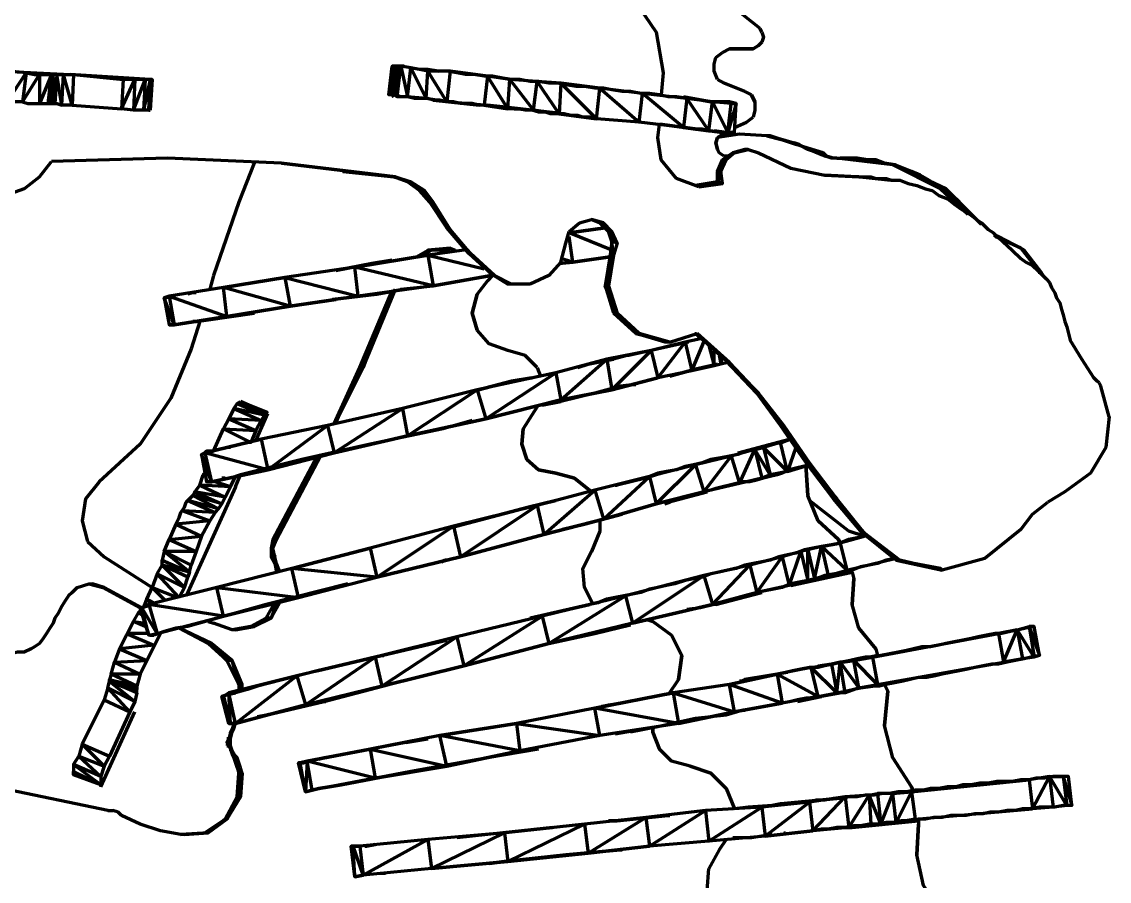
# Model space of a CAD drawing. Header units: inches. Extents: x -243 to 239, y -353 to 248.
# Drawn here: x -152.8 to -46.3, y -225.2 to -141.2 of the extents above; entities that cross this region are included whole.
import ezdxf

# ---------------------------------------------------------------- set-up
doc = ezdxf.new("R2010")
doc.units = ezdxf.units.IN
doc.layers.add('P', color=250, linetype='CONTINUOUS', lineweight=100)

msp = doc.modelspace()

# ---------------------------------------------------------------- linework, layer by layer
at = {"layer": 'P', "color": 211, "linetype": 'CONTINUOUS'}
for points in [[(-104, -139), (-100.5, -137.17), (-96.5, -137.17), (-92.83, -139), (-90.67, -142.17), (-90, -146.17), (-90.17, -148.33)], [(-154.5, -146), (-148, -146.33)], [(-99.67, -150.17), (-105.67, -149.5)], [(-99.67, -150.17), (-105.67, -149.5)], [(-90.5, -152.5), (-90.33, -151.17)], [(-88.67, -156.5), (-90.17, -154.67), (-90.5, -152.5)], [(-83, -154), (-83.17, -154), (-84.17, -154.67), (-83, -154), (-83.83, -154.67)], [(-83.17, -154), (-81.67, -153.67), (-82, -153.67)], [(-82, -153.67), (-83.17, -154)], [(-83, -154), (-81.67, -153.67), (-80.67, -154), (-77.5, -155.5), (-74.17, -156.17), (-70.83, -156.33)], [(-152.5, -157.5), (-151, -156.33), (-149.83, -154.83)], [(-127.33, -155), (-138.5, -154.5), (-149.83, -154.83)], [(-116.33, -156.33), (-116.17, -156.33), (-127.33, -155)], [(-127.33, -155), (-116.17, -156.33)], [(-84.17, -157), (-84.33, -155.83), (-83.83, -154.67), (-84.67, -155.83), (-84.17, -154.67), (-83.83, -154.67)], [(-116.33, -156.33), (-121.33, -155.83)], [(-121.33, -155.83), (-116.33, -156.33)], [(-113.83, -157.67), (-115, -156.83), (-113.33, -157.67), (-114.67, -156.83), (-115, -156.83), (-116.33, -156.33), (-114.67, -156.83)], [(-116.33, -156.33), (-116.17, -156.33), (-114.67, -156.83)], [(-84.67, -155.83), (-84.33, -155.83), (-84.67, -156.83), (-84.67, -155.83)], [(-71, -156.33), (-74.33, -156.17)], [(-70.83, -156.33), (-71, -156.33), (-74.17, -156.17)], [(-68, -156.67), (-71, -156.33)], [(-67.67, -156.67), (-68, -156.67), (-70.83, -156.33)], [(-70.83, -156.33), (-70.17, -156.33), (-69.67, -156.33), (-69.17, -156.5), (-68.67, -156.5), (-68.17, -156.5), (-67.67, -156.67), (-66.83, -156.67), (-66, -157), (-65.17, -157.17), (-64.33, -157.5), (-63.67, -157.67), (-63, -158.17), (-62.17, -158.5), (-61.5, -159), (-60.83, -159.5), (-60, -160), (-59.33, -160.5), (-58.83, -160.83), (-58.5, -161.17), (-58.17, -161.5), (-57.67, -161.83)], [(-86.5, -157.33), (-88.67, -156.5)], [(-84.67, -156.83), (-86.83, -157.17)], [(-86.5, -157.33), (-84.17, -157), (-86.83, -157.17)], [(-84.17, -157), (-84.67, -156.83)], [(-152.5, -157.5), (-154.33, -158.17), (-156, -158.17)], [(-113.83, -157.67), (-112.5, -158.83), (-112.83, -158.83), (-113.83, -157.67), (-113.33, -157.67)], [(-109, -163.83), (-111.17, -161.33), (-108.83, -163.83), (-110.83, -161.5), (-111.17, -161.33), (-112.83, -158.83), (-110.83, -161.5), (-112.5, -158.83), (-113.33, -157.67)], [(-98.17, -160.83), (-97, -160.5)], [(-96.17, -160.83), (-95, -161.67), (-95.33, -161.67), (-96.17, -160.83), (-95.83, -160.83), (-97, -160.5), (-96.17, -160.83), (-97, -160.5)], [(-99.5, -162.83), (-99.17, -161.67)], [(-99.17, -161.67), (-98.17, -160.83)], [(-94.5, -162.83), (-95, -162.67), (-95.33, -161.67), (-94.5, -162.83), (-95, -161.67), (-95.83, -160.83)], [(-94.5, -162.83), (-94.83, -164), (-95, -162.67), (-95.17, -164)], [(-57.67, -161.83), (-55.83, -163.5), (-55, -164.33)], [(-106.83, -165.83), (-109, -163.83), (-108.83, -163.83)], [(-106.83, -165.83), (-105.17, -166.83), (-106.5, -166), (-108.83, -163.83)], [(-106.5, -166), (-106.83, -165.83), (-108.83, -163.83)], [(-100, -164.67), (-99.5, -162.83)], [(-100, -164.67), (-101.17, -166), (-103, -166.83)], [(-95.17, -164), (-95.67, -167), (-94.83, -169.67)], [(-95.33, -167), (-95.17, -164)], [(-94.83, -164), (-95.33, -167)], [(-94.83, -164), (-95.17, -164)], [(-55, -164.33), (-54.5, -164.67), (-53.83, -165), (-53.33, -165.5), (-53, -165.83), (-52.5, -166.33), (-52.17, -166.67), (-52, -167.17), (-51.67, -167.67), (-51.5, -168.17), (-51.17, -168.67), (-51, -169.33), (-50.83, -169.83), (-50.67, -170.5), (-50.5, -171), (-50.33, -171.67), (-50.17, -172.33)], [(-104.83, -166.83), (-106.5, -166)], [(-103, -166.83), (-105.17, -166.83)], [(-94.5, -169.67), (-95.67, -167), (-95.33, -167), (-94.5, -169.67)], [(-94.83, -169.67), (-92.33, -171.67), (-92.67, -171.67), (-94.83, -169.67)], [(-94.83, -169.67), (-94.5, -169.67)], [(-89.33, -172.5), (-89.83, -172.5), (-92.67, -171.67), (-89.33, -172.5), (-92.33, -171.67), (-94.5, -169.67)], [(-89.33, -172.5), (-86.67, -171.67)], [(-80.83, -177.5), (-83.83, -174.33), (-80.67, -177.5), (-83.5, -174.5), (-83.83, -174.33), (-86.83, -171.67), (-83.5, -174.5), (-86.67, -171.67)], [(-49, -174.17), (-50.17, -172.33)], [(-47.83, -176), (-49, -174.17)], [(-47.33, -176.5), (-47.5, -176.33), (-47.83, -176)], [(-47.17, -176.83), (-47.33, -176.5)], [(-78.5, -180.67), (-80.83, -177.5), (-80.67, -177.5)], [(-76, -184.33), (-78.17, -180.67), (-80.67, -177.5)], [(-78.17, -180.67), (-78.5, -180.67), (-80.67, -177.5)], [(-46.33, -179.83), (-47.17, -176.83)], [(-46.33, -179.83), (-46.67, -182.83), (-48.17, -185.33)], [(-75.67, -184.33), (-76, -184.33), (-78.5, -180.67)], [(-73.33, -187.83), (-76, -184.33), (-73, -187.83), (-75.67, -184.33), (-78.17, -180.67)], [(-48.17, -185.33), (-50.67, -187.17), (-52.33, -188.17)], [(-73.33, -187.83), (-70.33, -191.17), (-70.5, -191.17), (-73.33, -187.83), (-73, -187.83)], [(-62.67, -194.83), (-62.83, -194.67), (-67.17, -193.83), (-62.67, -194.83), (-66.83, -193.83), (-67.17, -193.83), (-70.5, -191.17), (-66.83, -193.83), (-70.33, -191.17), (-73, -187.83)], [(-55, -190.83), (-53.83, -189.33), (-52.33, -188.17)], [(-55, -190.83), (-58.5, -193.67), (-62.67, -194.83)]]:
    msp.add_lwpolyline(points, dxfattribs=at)
at = {"layer": 'P', "color": 241, "linetype": 'CONTINUOUS'}
for points in [[(-80.5, -141.83), (-83, -139.83)], [(-80.5, -141.83), (-83, -139.83)], [(-80.33, -142.17), (-80.5, -141.83)], [(-80.33, -142.17), (-80.5, -141.83)], [(-80.33, -142.17), (-80.17, -142.67), (-80.33, -143.17)], [(-80.33, -142.17), (-80.17, -142.67), (-80.33, -143.17)], [(-80.33, -143.17), (-80.67, -143.5), (-81.17, -143.83), (-83.5, -143.83), (-84.17, -144.17)], [(-81.17, -143.83), (-80.67, -143.5)], [(-80.67, -143.5), (-80.33, -143.17)], [(-84.67, -146.83), (-85, -146), (-85, -145.33), (-84.83, -144.67)], [(-85, -145.33), (-84.83, -144.67)], [(-84.83, -144.67), (-84.17, -144.17)], [(-84.83, -144.67), (-84.17, -144.17)], [(-84.17, -144.17), (-83.5, -143.83)], [(-83.5, -143.83), (-81.17, -143.83)], [(-85, -146), (-85, -145.33)], [(-84.67, -146.83), (-85, -146)], [(-84, -147.17), (-84.67, -146.83)], [(-84, -147.17), (-84.67, -146.83)], [(-82, -148), (-84, -147.17)], [(-82, -148), (-84, -147.17)], [(-81.33, -148.33), (-82, -148)], [(-81.33, -148.33), (-82, -148)], [(-81, -149), (-81.33, -148.33)], [(-81.33, -148.33), (-81, -149), (-81, -149.83), (-81.17, -150.5)], [(-81, -149), (-81, -149.83), (-81.17, -150.5)], [(-83, -151.5), (-81.83, -151)], [(-83, -151.5), (-81.83, -151)], [(-81.83, -151), (-81.17, -150.5)], [(-81.83, -151), (-81.17, -150.5)], [(-84.67, -152.5), (-84.17, -152.17)], [(-84.67, -152.5), (-84.17, -152.17)], [(-84.17, -152.17), (-83.83, -152)], [(-84.17, -152.17), (-83.83, -152)], [(-84.67, -152.5), (-84.83, -153), (-84.67, -153.67)], [(-84.83, -153), (-84.67, -152.5)], [(-84.67, -153.67), (-84.83, -153)], [(-84.5, -154), (-84.67, -153.67)], [(-84.5, -154), (-84.67, -153.67)], [(-84, -154.33), (-84.5, -154)], [(-84, -154.33), (-84.5, -154)], [(-83.67, -154.33), (-84, -154.33)], [(-83.67, -154.33), (-84, -154.33)], [(-106.67, -166), (-107.17, -166.5)], [(-106.67, -166), (-107.17, -166.5)], [(-107.17, -166.5), (-108.17, -167.83), (-108.67, -169.67), (-108.17, -171.33)], [(-107.17, -166.5), (-108.17, -167.83)], [(-108.17, -171.33), (-108.67, -169.67), (-108.17, -167.83)], [(-102.33, -175), (-103.5, -173.83), (-105.17, -173.33), (-107, -172.67), (-108.17, -171.33)], [(-105.17, -173.33), (-107, -172.67), (-108.17, -171.33)], [(-102.33, -175), (-103.5, -173.83), (-105.17, -173.33)], [(-102.33, -175), (-102, -175.83)], [(-102.33, -175), (-102, -175.83)], [(-86.83, -175.17), (-84.67, -174.67)], [(-84.67, -174.67), (-86.83, -175.17)], [(-86.83, -175.17), (-86.67, -175.17)], [(-102.83, -179.67), (-103.67, -181), (-103.83, -182.5), (-103.33, -184)], [(-102.83, -179.67), (-103.67, -181)], [(-102.33, -178.83), (-102.83, -179.67)], [(-102.33, -178.83), (-102.83, -179.67)], [(-103.33, -184), (-103.83, -182.5), (-103.67, -181)], [(-82.67, -183.33), (-77.67, -182)], [(-82.67, -183.33), (-77.67, -182)], [(-97, -187.17), (-98.67, -185.83), (-100.5, -185.33), (-102.17, -185), (-103.33, -184)], [(-103.33, -184), (-102.17, -185)], [(-102.17, -185), (-100.5, -185.33)], [(-76, -185), (-76, -184.67)], [(-76, -184.67), (-76, -185), (-75.83, -187.5)], [(-72.83, -191.83), (-74.83, -190), (-75.83, -187.5), (-76, -185)], [(-100.5, -185.33), (-98.67, -185.83)], [(-98.67, -185.83), (-97, -187.17)], [(-74.83, -190), (-75.83, -187.5)], [(-96.17, -189.83), (-96.17, -191), (-97, -193)], [(-96.17, -189.83), (-96.17, -191)], [(-74.83, -190), (-72.83, -191.83), (-72.67, -192.17)], [(-96.17, -191), (-97, -193)], [(-72.67, -192.17), (-72.83, -191.83)], [(-96.83, -198.17), (-97.67, -196.5), (-97.83, -194.67), (-97, -193)], [(-96.83, -198.17), (-97.67, -196.5), (-97.83, -194.67), (-97, -193)], [(-77.5, -196.33), (-71.5, -195), (-71.33, -195.67)], [(-71.5, -195), (-77.5, -196.33)], [(-71.5, -195), (-71.33, -195.67), (-71.5, -198.17)], [(-69.17, -202.5), (-70.83, -200.5), (-71.5, -198.17), (-71.33, -195.67)], [(-70.83, -200.5), (-71.5, -198.17)], [(-89.17, -201.17), (-91, -199.83), (-91.5, -199.67)], [(-91.5, -199.67), (-91, -199.83)], [(-91, -199.83), (-89.17, -201.17)], [(-70.83, -200.5), (-69.17, -202.5), (-69, -203.17)], [(-88.5, -205.5), (-88.17, -203.17), (-89.17, -201.17)], [(-89.17, -201.17), (-88.17, -203.17)], [(-88.17, -203.17), (-88.5, -205.5)], [(-69.17, -202.5), (-69, -203.17), (-71.33, -203.67)], [(-71.33, -203.67), (-69, -203.17)], [(-74.83, -204.17), (-71.33, -203.67)], [(-74.83, -204.17), (-71.33, -203.67)], [(-88.5, -205.5), (-89.5, -207)], [(-88.5, -205.5), (-89.5, -207)], [(-70.67, -206.33), (-68.33, -206), (-68, -206.67)], [(-68.33, -206), (-70.67, -206.33)], [(-68.33, -206), (-68, -206.67), (-68.33, -210)], [(-72.5, -206.83), (-74.5, -207.17)], [(-72.5, -206.83), (-74.5, -207.17)], [(-65.67, -216), (-67.5, -213.17), (-68.33, -210), (-68, -206.67)], [(-91, -210.17), (-91, -210.67), (-90.33, -212.33)], [(-90.33, -212.33), (-91, -210.67), (-91, -210.17)], [(-67.5, -213.17), (-68.33, -210)], [(-83.83, -216.17), (-85.33, -214.67), (-87.33, -214), (-89.17, -213.5), (-90.33, -212.33)], [(-87.33, -214), (-89.17, -213.5), (-90.33, -212.33)], [(-67.5, -213.17), (-65.67, -216), (-65.5, -216.5)], [(-87.33, -214), (-85.33, -214.67)], [(-85.33, -214.67), (-83.83, -216.17)], [(-65.5, -216.5), (-65.67, -216)], [(-83.83, -216.17), (-83, -218.17)], [(-83.83, -216.17), (-83, -218.17)], [(-71.67, -220), (-71.5, -220), (-65, -219.33), (-65, -219.67)], [(-71.5, -220), (-71.67, -220)], [(-65, -219.33), (-71.5, -220)], [(-65, -219.33), (-65, -219.67), (-65.17, -222.67)], [(-62.83, -228.17), (-64.5, -225.67), (-65.17, -222.67), (-65, -219.67)], [(-83.83, -221.17), (-84.5, -222.17)], [(-83.83, -221.17), (-84.5, -222.17)], [(-84.5, -222.17), (-85.5, -224)], [(-84.5, -222.17), (-85.5, -224)], [(-64.5, -225.67), (-65.17, -222.67)], [(-84.67, -228.17), (-85.67, -226.17), (-85.5, -224)], [(-84.67, -228.17), (-85.67, -226.17), (-85.5, -224)]]:
    msp.add_lwpolyline(points, dxfattribs=at)
at = {"layer": 'P', "color": 201, "linetype": 'CONTINUOUS'}
for points in [[(-116.67, -148.33), (-116.83, -148.33), (-116.33, -145.5)], [(-116.83, -148.33), (-116.5, -145.5), (-116.33, -145.5)], [(-116.33, -148.33), (-116.67, -148.33), (-116.33, -145.5)], [(-116.33, -145.5), (-116.5, -145.5)], [(-87.67, -148.67), (-88.67, -148.5), (-89.5, -148.5), (-90.33, -148.33), (-91.33, -148.17), (-92.17, -148.17), (-93.17, -148), (-94, -148), (-95, -147.83), (-95.83, -147.67), (-96.67, -147.67), (-97.67, -147.5), (-98.5, -147.5), (-99.5, -147.33), (-100.33, -147.17), (-101.17, -147.17), (-102.17, -147), (-103, -147), (-104, -146.83), (-104.83, -146.83), (-105.67, -146.67), (-106.67, -146.5), (-107.5, -146.5), (-108.5, -146.33), (-109.33, -146.33), (-110.17, -146.17), (-111.17, -146), (-112, -146), (-113, -145.83), (-113.83, -145.83), (-114.67, -145.67), (-115.67, -145.5), (-116.5, -145.5)], [(-116.5, -145.5), (-116.33, -145.5)], [(-115.67, -145.5), (-116, -145.5), (-116.33, -145.5)], [(-116.33, -148.33), (-116, -145.5), (-116, -148.5), (-116.33, -148.33), (-116.33, -145.5)], [(-115, -148.5), (-116, -148.5), (-115.67, -145.5), (-115, -148.5)], [(-115.33, -145.5), (-116, -145.5)], [(-116, -145.5), (-115.33, -145.5)], [(-111.17, -149), (-113.17, -148.67), (-113, -146), (-114.67, -145.67), (-113.17, -148.67), (-115, -148.5), (-114.67, -145.67), (-115.67, -145.5)], [(-112, -146), (-113.5, -145.83)], [(-113.5, -145.83), (-112, -146)], [(-107.17, -146.5), (-110.83, -146), (-113, -146)], [(-110.83, -146), (-111.17, -149), (-113, -146)], [(-107.5, -149.33), (-105.17, -149.67), (-107.17, -146.5), (-107.5, -149.33), (-111.17, -149)], [(-100.17, -150.17), (-102.67, -149.83), (-102.33, -147), (-105, -146.83), (-102.67, -149.83), (-105.17, -149.67), (-105, -146.83), (-107.17, -146.5)], [(-100.17, -150.17), (-96.5, -150.67), (-100, -147.17), (-102.33, -147)], [(-100, -147.17), (-100.17, -150.17), (-102.33, -147)], [(-88, -151.5), (-92.33, -151), (-92, -148.17), (-96.17, -147.67), (-92.33, -151), (-96.5, -150.67), (-96.17, -147.67), (-100, -147.17)], [(-96.5, -150.67), (-97.17, -150.5), (-97.83, -150.5), (-98.33, -150.33), (-99, -150.33), (-99.67, -150.17), (-100.33, -150.17), (-101, -150.17), (-101.5, -150), (-102.17, -150), (-102.83, -149.83), (-103.5, -149.83), (-104.17, -149.67), (-104.83, -149.67), (-105.33, -149.67), (-106, -149.5), (-106.67, -149.5), (-107.33, -149.33), (-108, -149.33), (-108.67, -149.17), (-109.17, -149.17), (-109.83, -149.17), (-110.5, -149), (-111.17, -149), (-111.83, -148.83), (-112.5, -148.83), (-113, -148.67), (-113.67, -148.67), (-114.33, -148.67), (-115, -148.5), (-115.67, -148.5), (-116.17, -148.33), (-116.83, -148.33)], [(-116.5, -148.33), (-116.33, -148.5)], [(-116.33, -148.5), (-116.5, -148.33)], [(-112.5, -148.83), (-108, -149.33)], [(-108, -149.33), (-112.5, -148.83)], [(-88, -151.5), (-85.5, -151.83), (-87.67, -148.67), (-92, -148.17)], [(-87.67, -148.67), (-88, -151.5), (-92, -148.17)], [(-87.5, -148.67), (-88.67, -148.5)], [(-87.5, -148.67), (-88.67, -148.5)], [(-83.5, -149), (-85.33, -149), (-88, -148.5)], [(-88, -148.5), (-85.33, -149)], [(-83.67, -152), (-83.33, -149.17), (-85.17, -149), (-83.67, -152), (-85.5, -151.83), (-85.17, -149), (-87.67, -148.67)], [(-85.17, -149), (-87.67, -148.67)], [(-87.17, -148.67), (-87.5, -148.67)], [(-87.17, -148.67), (-87.5, -148.67)], [(-107.17, -149.33), (-105.67, -149.5)], [(-105.67, -149.5), (-107.17, -149.33)], [(-85.33, -149), (-83.5, -149)], [(-83.33, -149.17), (-85.17, -149)], [(-83.83, -152), (-83, -152), (-82.83, -149.17)], [(-83.33, -149.17), (-82.83, -149.17), (-83.67, -152), (-83, -152)], [(-82.83, -149.17), (-83.5, -149)], [(-83.33, -149.17), (-82.83, -149.17), (-83.5, -149)], [(-85.5, -151.83), (-88, -151.5), (-92.33, -151), (-96.5, -150.67)], [(-90.33, -151.17), (-84.17, -152)], [(-84.17, -152), (-90.33, -151.17)], [(-86.83, -151.67), (-86.17, -151.67)], [(-85.5, -151.83), (-86.17, -151.67), (-86.83, -151.67)], [(-86.17, -151.67), (-85.5, -151.83)], [(-85.5, -151.83), (-83.67, -152)], [(-85, -151.83), (-83.83, -152)], [(-83.83, -152), (-85, -151.83)], [(-83.67, -152), (-83, -152), (-83.83, -152)]]:
    msp.add_lwpolyline(points, dxfattribs=at)
at = {"layer": 'P', "color": 0, "linetype": 'CONTINUOUS'}
for points in [[(-152.33, -146.17), (-152.67, -149), (-154.17, -149), (-152.33, -146.17), (-154, -146), (-155.33, -146)], [(-152.67, -149), (-151, -146.33), (-151, -149.17)], [(-152.33, -146.17), (-151.5, -146.33), (-150.5, -146.33), (-149.5, -146.33), (-148.67, -146.33)], [(-150.17, -149.17), (-149.83, -146.33), (-151, -149.17)], [(-148.83, -149.33), (-149.33, -146.33), (-149.5, -149.17), (-149.67, -146.33), (-150.17, -149.17)], [(-149.83, -149.17), (-149.67, -146.33)], [(-147.83, -149.33), (-148.83, -149.33), (-148.67, -146.33)], [(-148.67, -146.33), (-147.67, -146.33), (-147.83, -149.33), (-148.67, -146.33)], [(-140.17, -146.83), (-148, -146.33)], [(-147.67, -146.33), (-142.83, -146.83)], [(-141.67, -146.83), (-141.83, -149.83), (-143, -149.67), (-141.67, -146.83), (-142.83, -146.83), (-143, -149.67)], [(-141.83, -149.83), (-140.67, -146.83), (-140.83, -149.83)], [(-140.17, -146.83), (-141.67, -146.83)], [(-140.33, -149.83), (-140.17, -146.83), (-140.83, -149.83)], [(-140.33, -149.83), (-140, -146.83), (-140.17, -149.83)], [(-140.17, -146.83), (-140, -146.83), (-140.17, -146.83)], [(-152.67, -149), (-152.17, -149.17), (-151.67, -149.17), (-151.17, -149.17), (-150.67, -149.17), (-150.17, -149.17), (-149.67, -149.17), (-149.33, -149.17), (-148.83, -149.33)], [(-147.83, -149.33), (-143, -149.67)], [(-140.33, -149.83), (-141.83, -149.83)], [(-140.33, -149.83), (-140.17, -149.83)], [(-131.67, -178.5), (-132, -179), (-132.5, -180)], [(-131.67, -178.5), (-129, -179.67), (-132, -179)], [(-131.67, -178.5), (-131.33, -178.33), (-131.33, -178.33)], [(-128.67, -179.5), (-131.33, -178.33)], [(-131.33, -178.33), (-128.83, -179.33), (-129, -179.67), (-131.33, -178.33)], [(-132, -179), (-129.33, -180.17), (-132.5, -180), (-129.83, -181.17)], [(-129.83, -182.17), (-128.67, -179.5)], [(-129, -179.67), (-129.33, -180.17), (-129.83, -181.17)], [(-128.67, -179.5), (-128.83, -179.33)], [(-132.5, -180), (-133, -181), (-129.83, -181.17), (-130.33, -182.33), (-130.5, -182.33)], [(-134, -183.17), (-133, -181), (-130.33, -182.33)], [(-132.83, -187.67), (-132.33, -186.67), (-135.33, -186.5), (-135, -185.5), (-134.83, -185.67)], [(-134.83, -185.33), (-135, -185.5)], [(-132.33, -186.67), (-133.83, -186.17)], [(-132.33, -186.67), (-131.83, -185.67)], [(-131.83, -186.67), (-131.33, -185.5)], [(-137.67, -190.33), (-137.33, -189.67), (-137.17, -189.17), (-136.83, -188.67), (-136.67, -188.17), (-136.33, -187.83), (-136, -187.5), (-135.67, -187), (-135.33, -186.5)], [(-135.33, -186.5), (-132.83, -187.67), (-135.83, -187.17), (-133.17, -188.33), (-136, -187.5)], [(-136.5, -188), (-133.83, -189.17), (-137, -189)], [(-133.83, -189.17), (-133.5, -188.83), (-136.5, -188)], [(-133.5, -188.83), (-136, -187.5)], [(-133.5, -188.83), (-133.17, -188.33), (-132.83, -187.67)], [(-137, -189), (-134.33, -190), (-137.67, -190.33), (-135.17, -191.5)], [(-133.83, -189.17), (-134.33, -190), (-135.17, -191.5)], [(-137.67, -190.33), (-138.33, -191.83), (-135.17, -191.5), (-135.67, -193), (-136.17, -194.33), (-138.83, -193)], [(-138.33, -191.83), (-135.67, -193), (-138.83, -193), (-138.33, -191.83)], [(-136.33, -195), (-138.83, -193), (-139, -193.83)], [(-136.83, -196.5), (-139.5, -195.17), (-139, -194.33)], [(-136.33, -195), (-139, -194.33), (-139, -193.83), (-136.33, -195)], [(-136.33, -195), (-136.5, -195.5), (-139, -194.33)], [(-137.33, -197.5), (-136.83, -196.5), (-139, -194.33)], [(-136.33, -195), (-136.17, -194.33)], [(-137.33, -197.5), (-139.5, -195.17), (-140, -196.5), (-137.5, -197.5)], [(-136.83, -196.5), (-136.5, -195.5)], [(-140.83, -198.5), (-140.5, -197.67), (-140, -196.5)], [(-138.67, -197.83), (-140, -196.5)], [(-139.5, -198.17), (-140.5, -197.67), (-140, -198.17)], [(-141.83, -199.83), (-141.33, -199), (-141, -198.67)], [(-141.83, -199.83), (-143.17, -202.5)], [(-141.83, -199.83), (-140.67, -200)], [(-140.67, -200.33), (-141.83, -199.83)], [(-140.83, -199.33), (-141.33, -199)], [(-142.5, -201), (-139.83, -202.17), (-143.17, -202.5), (-140.5, -203.67)], [(-140.33, -201), (-142.5, -201)], [(-139.17, -201), (-140.5, -203.67)], [(-137, -200.5), (-137, -200.33)], [(-137, -200.5), (-137, -200.5)], [(-143.17, -202.5), (-143.67, -203.83), (-140.5, -203.67), (-141.17, -205), (-141.5, -206.17)], [(-143.67, -203.83), (-141.17, -205), (-144, -205), (-143.67, -203.83)], [(-141.5, -206.17), (-144, -205), (-144.17, -205.5), (-141.5, -206.17), (-141.5, -206.5), (-144.17, -205.5)], [(-142.17, -208.67), (-144.33, -206.33), (-144.67, -207.5), (-142.17, -208.67), (-144.17, -213)], [(-144.17, -205.67), (-141.67, -207.67), (-144.33, -206.33), (-144.17, -205.67)], [(-144.17, -205.67), (-144.17, -205.5), (-141.5, -206.83), (-144.17, -205.67)], [(-144.67, -207.5), (-146.83, -211.83)], [(-141.5, -206.83), (-141.67, -207.67), (-142.17, -208.67)], [(-141.5, -206.83), (-141.5, -206.5)], [(-145, -216), (-141.67, -208.67)], [(-146.83, -211.83), (-147.17, -213)], [(-146.83, -211.83), (-144.17, -213), (-144.67, -214), (-146.83, -211.83)], [(-147.17, -213), (-145, -215), (-147.67, -213.83), (-147.17, -213)], [(-145, -215.83), (-147.67, -213.83), (-147.67, -214.5), (-145, -215.83), (-145, -215.83), (-147.67, -214.5)], [(-147.17, -213), (-144.67, -214), (-145, -215), (-145, -215.83)], [(-145, -215.83), (-147.67, -214.83), (-147.67, -214.5)], [(-145, -215.83), (-145, -216)]]:
    msp.add_lwpolyline(points, dxfattribs=at)
at = {"layer": 'P', "color": 181, "linetype": 'CONTINUOUS'}
for points in [[(-79.83, -152.33), (-82.5, -152.17), (-84.67, -152.5)], [(-79.5, -152.33), (-79.83, -152.33), (-82.5, -152.17)], [(-79.83, -152.33), (-79.5, -152.33), (-77.17, -153)], [(-79.83, -152.33), (-77.17, -153), (-74.83, -154), (-74.17, -154.33)], [(-77, -153.17), (-79.5, -152.33)], [(-73.5, -154.5), (-74.5, -154.17), (-75.33, -153.83), (-75.83, -153.67), (-76.17, -153.5), (-76.67, -153.17), (-77.17, -153)], [(-74, -154.33), (-74.33, -154), (-77, -153.17)], [(-130, -155), (-131.5, -158.83)], [(-73.5, -154.5), (-74.17, -154.33)], [(-73.33, -154.5), (-74, -154.33)], [(-73, -154.5), (-73.5, -154.5)], [(-67.5, -155.17), (-73, -154.5), (-72.67, -154.5)], [(-59.83, -160), (-60.5, -159.33), (-61, -158.83), (-61.67, -158.17), (-62.5, -157.67), (-63.17, -157.17), (-64, -156.67), (-64.83, -156.17), (-65.67, -155.83), (-66.5, -155.5), (-67.33, -155.17), (-68.33, -155), (-69.17, -154.67), (-70, -154.67), (-71, -154.5), (-71.83, -154.5), (-72.67, -154.5)], [(-58.83, -161), (-62.33, -157.5), (-67.33, -155.17), (-72.67, -154.5)], [(-67.5, -155.17), (-62.83, -157.5), (-60.17, -160)], [(-131.5, -158.83), (-134, -166)], [(-57.67, -162), (-57.17, -162.17), (-57.5, -162.17)], [(-54.67, -163.5), (-57.17, -162.17), (-55, -163.33), (-57.5, -162.17)], [(-114.17, -164.17), (-113, -163.5)], [(-113.83, -164.17), (-113, -163.5)], [(-113.83, -164.17), (-112.67, -163.5)], [(-110.83, -163.5), (-112.67, -163.5), (-110.83, -163.33), (-113, -163.5), (-112.67, -163.5)], [(-110.83, -163.33), (-110.33, -163.5)], [(-53.17, -165.67), (-54.67, -163.5), (-55, -163.33)], [(-55, -163.33), (-53.17, -165.67), (-53.17, -165.83)], [(-52.67, -166.17), (-53, -165.67), (-54.67, -163.5)], [(-134, -166), (-134.33, -167.33)], [(-53, -165.83), (-53.17, -165.67), (-53, -165.67)], [(-116.5, -167.5), (-119.33, -175), (-119.67, -175), (-122, -180.33)], [(-119.67, -175), (-116.5, -167.5)], [(-119.33, -175), (-116.17, -167.33)], [(-135.33, -170.5), (-136.17, -173.17)], [(-136.17, -173.17), (-138.17, -178)], [(-122.17, -180.5), (-119.67, -175)], [(-122, -180.33), (-119.33, -175)], [(-138.17, -178), (-141.17, -182.5), (-145.17, -186.17), (-146.5, -187.83), (-146.83, -190), (-146.33, -192)], [(-79.83, -182.5), (-79.67, -182.67)], [(-123.83, -183.67), (-128.17, -191.83), (-128.33, -192.67)], [(-128.17, -192.67), (-127.83, -191.83), (-123.5, -183.67)], [(-127.83, -191.83), (-123.83, -183.67)], [(-131.83, -186.67), (-136.67, -197.33)], [(-70.33, -191.5), (-71.83, -191), (-75.67, -188)], [(-146.33, -192), (-144.67, -193.5)], [(-128.17, -191.83), (-128.17, -192.67), (-128.33, -192.67), (-128, -193.5), (-128.33, -193.5)], [(-127.83, -191.83), (-128.17, -191.83)], [(-144.67, -193.5), (-140, -196.5)], [(-128.33, -192.67), (-128.33, -193.5), (-128, -194.17), (-127.83, -195)], [(-128.33, -193.5), (-127.83, -194.17), (-128, -194.17)], [(-127.5, -195), (-127.83, -194.17), (-128, -193.5), (-128.17, -192.67)], [(-128, -194.17), (-127.67, -195)], [(-127.83, -198), (-128.33, -199.5), (-128.83, -199.5), (-130, -200.33), (-130.33, -200.33), (-131.83, -200.67), (-132.17, -200.67), (-134, -200)], [(-131.83, -200.67), (-130, -200.33), (-128.33, -199.5), (-127.5, -198)], [(-128.83, -199.5), (-128, -198)], [(-134.5, -199.83), (-134, -200)], [(-128.83, -199.5), (-130.33, -200.33), (-132.17, -200.67)]]:
    msp.add_lwpolyline(points, dxfattribs=at)
at = {"layer": 'P', "color": 81, "linetype": 'CONTINUOUS'}
for points in [[(-95, -163.5), (-99.17, -161.83), (-95.67, -161.33)], [(-95.67, -161.33), (-99.17, -161.83)], [(-98.83, -164.67), (-99.17, -162.17)], [(-109.5, -163.5), (-113, -164), (-107.5, -165.33)], [(-109.5, -163.5), (-113, -164)], [(-116.5, -164.5), (-118.5, -164.83), (-122, -165.5)], [(-122, -165.5), (-118.5, -164.83)], [(-113, -164), (-112.5, -167), (-120.17, -165.17), (-113, -164)], [(-113, -164), (-120.17, -165.17)], [(-118.5, -164.83), (-116.5, -164.5)], [(-95.17, -164.17), (-98.83, -164.67), (-100.17, -164.83)], [(-100.17, -164.83), (-98.83, -164.67), (-100, -164.33)], [(-98.83, -164.67), (-95.17, -164.17)], [(-120.17, -165.17), (-127, -166.17), (-133, -167.17)], [(-119.83, -168), (-120.17, -165.17), (-127, -166.17), (-119.83, -168), (-126.5, -169), (-132.67, -170)], [(-106.83, -166), (-112.5, -167), (-119.83, -168)], [(-112.5, -167), (-106.83, -166)], [(-127, -166.17), (-126.5, -169), (-133, -167.17), (-127, -166.17)], [(-115.67, -167.33), (-112.5, -167), (-119.83, -168)], [(-115.67, -167.33), (-112.5, -167)], [(-138.17, -168), (-138.67, -168.17), (-138.83, -168.17), (-138.33, -170.83), (-137.83, -170.83), (-138.83, -168.17), (-138.33, -168), (-137.83, -170.83)], [(-138.33, -168), (-138.83, -168.17), (-138.67, -168.17)], [(-138.67, -168.17), (-138.17, -168)], [(-132.67, -170), (-133, -167.17), (-138.33, -168), (-132.67, -170), (-137.83, -170.83)], [(-133, -167.17), (-138.33, -168)], [(-138, -168), (-138.17, -168)], [(-138.17, -168), (-138, -168)], [(-136, -167.67), (-136.5, -167.83)], [(-135.67, -167.67), (-136, -167.67), (-136.5, -167.83)], [(-135.67, -167.67), (-136, -167.67)], [(-119.83, -168), (-126.5, -169), (-122, -168.33)], [(-122.33, -168.33), (-118, -167.83)], [(-118, -167.83), (-122.33, -168.33)], [(-118, -167.83), (-115.33, -167.33)], [(-115.33, -167.33), (-118, -167.83)], [(-132.67, -170), (-126.5, -169)], [(-126.5, -169), (-122, -168.33)], [(-137.83, -170.83), (-132.67, -170)], [(-130, -169.67), (-134.5, -170.33), (-135.67, -170.5), (-136, -170.5)], [(-134.5, -170.33), (-130, -169.67)], [(-138.33, -170.83), (-138, -170.83)], [(-138, -170.83), (-138.33, -170.83), (-137.83, -170.83)], [(-136, -170.5), (-135.67, -170.5)], [(-135.67, -170.5), (-134.5, -170.33)]]:
    msp.add_lwpolyline(points, dxfattribs=at)
at = {"layer": 'P', "color": 71, "linetype": 'CONTINUOUS'}
for points in [[(-86.33, -172.17), (-87.83, -172.5), (-87.17, -175.33), (-90.5, -176), (-87.83, -172.5), (-91.17, -173.33), (-90.5, -176), (-95, -177.17), (-91.17, -173.33), (-95.5, -174.17), (-95, -177.17), (-100, -178.17), (-95.5, -174.17), (-100.5, -175.5), (-100, -178.17), (-107.33, -180), (-100.5, -175.5), (-108.17, -177.17), (-107.33, -180), (-115, -181.67), (-108.17, -177.17), (-115.5, -179), (-115, -181.67), (-122.17, -183.33), (-115.5, -179), (-122.83, -180.67), (-122.17, -183.33), (-128.67, -185), (-122.83, -180.67), (-129.33, -182)], [(-86.33, -172.17), (-87.83, -172.5), (-91.17, -173.33)], [(-91.17, -173.33), (-95.5, -174.17)], [(-87.5, -172.5), (-93.33, -173.83), (-93.5, -173.83), (-94.83, -174.17)], [(-87.5, -172.5), (-93.33, -173.83)], [(-85.5, -172.83), (-85, -174.83), (-87.17, -175.33), (-86, -172.5)], [(-84.5, -173.83), (-84.33, -174.67), (-85, -174.83), (-85, -173.33)], [(-95.5, -174.17), (-100.5, -175.5)], [(-93.5, -173.83), (-94.83, -174.17), (-97.33, -174.67)], [(-97.33, -174.67), (-94.83, -174.17)], [(-93.33, -173.83), (-93.5, -173.83)], [(-83.67, -174.5), (-84.33, -174.67), (-85, -174.83), (-87.17, -175.33), (-90.5, -176)], [(-83.67, -174.5), (-84.33, -174.67), (-84.17, -174)], [(-100.5, -175.5), (-108.17, -177.17)], [(-97.33, -174.67), (-98.33, -175)], [(-98.33, -175), (-97.33, -174.67)], [(-89.33, -175.83), (-86.83, -175.17)], [(-86.83, -175.17), (-89.33, -175.83)], [(-104.83, -176.33), (-108.67, -177.33)], [(-108.67, -177.33), (-104.83, -176.33)], [(-102.83, -176), (-104.83, -176.33)], [(-104.83, -176.33), (-102.83, -176)], [(-95, -177.17), (-90.5, -176)], [(-108.17, -177.17), (-115.5, -179), (-122.83, -180.67), (-129.33, -182)], [(-96.67, -177.5), (-100, -178.33), (-101.83, -178.67)], [(-94.17, -176.83), (-96.67, -177.5), (-100, -178.33)], [(-100, -178.17), (-95, -177.17)], [(-94.17, -176.83), (-96.67, -177.5)], [(-94.17, -176.83), (-92.83, -176.67)], [(-92.83, -176.67), (-92.83, -176.67), (-94.17, -176.83)], [(-92.83, -176.67), (-92.83, -176.67)], [(-92.83, -176.67), (-92.67, -176.67)], [(-92.67, -176.67), (-92.83, -176.67)], [(-107.33, -180), (-100, -178.17)], [(-101.83, -178.67), (-100, -178.33)], [(-108.67, -180.17), (-111.5, -181), (-118.67, -182.5), (-125.33, -184), (-131.33, -185.5)], [(-115, -181.67), (-107.33, -180)], [(-108.67, -180.17), (-111.5, -181)], [(-122.17, -183.33), (-115, -181.67)], [(-111.5, -181), (-118.67, -182.5)], [(-134.17, -186.17), (-128.67, -185), (-134.83, -183.33), (-129.33, -182), (-128.67, -185)], [(-129.33, -182), (-134.83, -183.33)], [(-132.67, -182.83), (-133.5, -183)], [(-132.33, -182.83), (-132.67, -182.83), (-133.5, -183)], [(-132.33, -182.83), (-132.67, -182.83)], [(-118.67, -182.5), (-125.33, -184)], [(-135.17, -183.5), (-134.67, -186.17), (-134.17, -186.17), (-135.17, -183.5), (-134.83, -183.33), (-134.17, -186.17)], [(-134.83, -183.33), (-135.17, -183.5)], [(-134, -183.17), (-134.67, -183.17), (-134.83, -183.33)], [(-134.83, -183.33), (-134.67, -183.17)], [(-134.67, -183.17), (-134, -183.17)], [(-125.33, -184), (-131.33, -185.5), (-131.83, -185.67)], [(-128.67, -185), (-122.17, -183.33)], [(-128.67, -185), (-134.17, -186.17), (-134.67, -186.17)], [(-133.17, -185.83), (-133, -185.83)], [(-132.83, -185.83), (-133.17, -185.83)], [(-133, -185.83), (-132.83, -185.83)], [(-131.83, -185.67), (-131.33, -185.5)]]:
    msp.add_lwpolyline(points, dxfattribs=at)
at = {"layer": 'P', "color": 61, "linetype": 'CONTINUOUS'}
for points in [[(-81, -183), (-80.33, -185.83), (-82.5, -186.33), (-81, -183), (-83.33, -183.67), (-82.5, -186.33), (-86, -187.17), (-83.33, -183.67), (-86.83, -184.5), (-86, -187.17), (-90.67, -188.33), (-86.83, -184.5), (-91.33, -185.67), (-90.67, -188.33), (-95.83, -189.83), (-91.33, -185.67), (-96.67, -187), (-95.83, -189.83), (-101.67, -191.33), (-96.67, -187), (-102.33, -188.5), (-101.67, -191.33), (-109.83, -193.5), (-102.33, -188.5), (-110.5, -190.5), (-109.83, -193.5), (-118, -195.5), (-110.5, -190.5), (-118.67, -192.67)], [(-77.5, -182), (-78.33, -182.33), (-79.17, -182.5), (-80.17, -182.83), (-81, -183), (-81.83, -183.17), (-82.67, -183.5), (-83.5, -183.67), (-84.33, -183.83), (-85.33, -184), (-86.17, -184.33), (-87, -184.5), (-87.83, -184.67), (-88.67, -185), (-89.67, -185.17), (-90.5, -185.33), (-91.33, -185.67)], [(-80.17, -182.83), (-79.5, -185.5), (-81, -183), (-80.17, -182.83)], [(-77, -182.83), (-77.83, -185.17), (-78.5, -182.33), (-80.17, -182.83), (-77.83, -185.17), (-79.5, -185.5), (-80.33, -185.83)], [(-77.5, -182), (-78.5, -182.33)], [(-75.67, -184.5), (-76.33, -184.67), (-77, -184.83), (-77.67, -185), (-78.33, -185.33), (-78.83, -185.5), (-79.5, -185.67), (-80.17, -185.83), (-80.83, -186), (-81.5, -186.17), (-82.17, -186.17), (-82.83, -186.33), (-83.5, -186.5), (-84.17, -186.67), (-84.83, -186.83), (-85.33, -187), (-86, -187.17)], [(-77.83, -185.17), (-75.67, -184.5)], [(-75.67, -184.5), (-75.67, -184.5)], [(-91.33, -185.67), (-96.67, -187)], [(-90.67, -185.5), (-91.67, -185.83), (-94.5, -186.5)], [(-90.67, -185.5), (-91.67, -185.83), (-94.5, -186.5)], [(-96.67, -187), (-102.33, -188.5)], [(-94.5, -186.5), (-94.67, -186.5)], [(-94.67, -186.5), (-94.5, -186.5)], [(-90.67, -188.33), (-86, -187.17)], [(-89.5, -188.17), (-85.67, -187.17)], [(-85.67, -187.17), (-89.5, -188.17)], [(-100.5, -188), (-103.17, -188.67)], [(-103.17, -188.67), (-100.5, -188)], [(-95.83, -189.83), (-90.67, -188.33)], [(-89.83, -188.33), (-89.33, -188.17)], [(-89.33, -188.17), (-89.83, -188.33)], [(-103.17, -188.67), (-110.83, -190.67)], [(-110.83, -190.67), (-103.17, -188.67)], [(-102.33, -188.5), (-110.5, -190.5)], [(-97.67, -190.33), (-94, -189.33)], [(-94, -189.33), (-97.67, -190.33)], [(-101.67, -191.33), (-95.83, -189.83)], [(-99.83, -190.83), (-97.67, -190.33)], [(-97.67, -190.33), (-99.83, -190.83)], [(-110.5, -190.5), (-118.67, -192.67), (-126.33, -194.67), (-133.67, -196.5), (-140.33, -198.17)], [(-109.83, -193.5), (-101.67, -191.33)], [(-125.67, -197.5), (-118, -195.5), (-126.33, -194.67), (-118.67, -192.67), (-118, -195.5)], [(-118, -195.5), (-109.83, -193.5)], [(-125.67, -197.5), (-126.33, -194.67), (-133.67, -196.5), (-125.67, -197.5), (-133, -199.33), (-133.67, -196.5), (-140.33, -198.17)], [(-111.67, -194), (-111.33, -193.83)], [(-111.33, -193.83), (-111.67, -194)], [(-111.33, -193.83), (-111.17, -193.83)], [(-111.17, -193.83), (-111.33, -193.83)], [(-125.67, -197.5), (-118, -195.5)], [(-120.83, -196.17), (-128.83, -198.17), (-136.5, -200.33)], [(-120.83, -196.17), (-128.83, -198.17)], [(-133, -199.33), (-125.67, -197.5)], [(-140.33, -198.17), (-141, -198.5), (-141.17, -198.5), (-140.5, -198.33)], [(-140.33, -201.17), (-141, -198.5), (-141.17, -198.5), (-140.33, -201.17), (-140.33, -201.17), (-141.17, -198.5), (-140.5, -198.33)], [(-140.33, -201.17), (-139.5, -201), (-141, -198.5), (-140.33, -198.17), (-139.5, -201)], [(-140, -198.17), (-140.5, -198.33)], [(-140.5, -198.33), (-140, -198.17)], [(-139.5, -201), (-133, -199.33), (-140.33, -198.17)], [(-128.83, -198.17), (-136.5, -200.33), (-137.67, -200.5), (-138.83, -200.83)], [(-139.5, -201), (-133, -199.33)], [(-140.33, -201.17), (-139.5, -201)], [(-136.5, -200.33), (-137.67, -200.5), (-138.83, -200.83), (-139.83, -201.17)], [(-138.83, -200.83), (-139.83, -201.17)], [(-140.33, -201.17), (-140.33, -201.17)], [(-140.17, -201.17), (-139.83, -201.17)], [(-139.83, -201.17), (-140.17, -201.17)]]:
    msp.add_lwpolyline(points, dxfattribs=at)
at = {"layer": 'P', "color": 51, "linetype": 'CONTINUOUS'}
for points in [[(-70.17, -191.5), (-71, -191.67), (-71.83, -191.83), (-72.67, -192.17), (-73.5, -192.33), (-74.5, -192.5), (-75.33, -192.67), (-76.17, -192.83), (-77, -193.17), (-77.83, -193.33), (-78.67, -193.5), (-79.5, -193.83), (-80.33, -194), (-81.17, -194.17), (-82, -194.33), (-82.83, -194.67), (-83.67, -194.83), (-84.5, -195), (-85.33, -195.17), (-86.17, -195.5), (-87, -195.67), (-87.83, -195.83), (-88.83, -196.17), (-89.67, -196.33), (-90.5, -196.5), (-91.33, -196.67), (-92.17, -197), (-93, -197.17), (-93.83, -197.33), (-94.67, -197.5), (-95.5, -197.67), (-96.33, -198), (-97.17, -198.17)], [(-70.17, -191.5), (-72.67, -192.17)], [(-74.5, -192.5), (-73.83, -195.33), (-75.17, -195.67), (-74.5, -192.5), (-75.83, -192.83), (-75.17, -195.67), (-75.83, -195.83), (-75.83, -192.83), (-76.5, -193), (-75.83, -195.83), (-77.67, -196.33), (-76.5, -193), (-78.33, -193.5), (-77.67, -196.33), (-80.83, -197), (-78.33, -193.5), (-81.5, -194.33), (-80.83, -197), (-85.17, -198.17), (-81.5, -194.33), (-86, -195.33), (-85.17, -198.17), (-93, -200), (-86, -195.33), (-93.67, -197.33), (-93, -200), (-101.17, -202), (-93.67, -197.33), (-101.83, -199.33), (-101.17, -202), (-109.5, -204.17), (-101.83, -199.33), (-110.17, -201.33), (-109.5, -204.17), (-117.5, -206.17), (-110.17, -201.33), (-118.17, -203.33), (-117.5, -206.17), (-125, -208), (-118.17, -203.33), (-125.83, -205.17), (-125, -208), (-131.83, -209.83), (-125.83, -205.17)], [(-73.83, -195.33), (-72, -194.83), (-74.5, -192.5), (-72.67, -192.17), (-72, -194.83)], [(-67.33, -193.67), (-68.17, -193.83), (-69, -194.17), (-69.83, -194.33), (-70.67, -194.5), (-71.5, -194.83), (-72.33, -195), (-73.17, -195.17), (-74.17, -195.33), (-75, -195.67), (-75.83, -195.83), (-76.67, -196), (-77.5, -196.17), (-78.33, -196.5), (-79.17, -196.67), (-80, -196.83), (-80.83, -197)], [(-72, -194.83), (-67.33, -193.67)], [(-93.67, -197.33), (-101.83, -199.33)], [(-93.67, -197.33), (-97.17, -198.17)], [(-85.17, -198.17), (-80.83, -197)], [(-80.33, -197), (-84.83, -198.17), (-85, -198.17)], [(-84.83, -198.17), (-80.33, -197)], [(-97.17, -198.17), (-103, -199.5)], [(-103, -199.5), (-97.17, -198.17)], [(-93, -200), (-85.17, -198.17)], [(-84.83, -198.17), (-85, -198.17), (-86.33, -198.5), (-87.67, -198.67)], [(-85, -198.17), (-86.33, -198.5), (-87.67, -198.67)], [(-101.83, -199.33), (-110.17, -201.33)], [(-93, -200), (-101.17, -202), (-96.67, -201)], [(-101.17, -202), (-96.67, -201)], [(-96.67, -201), (-93.17, -200.17)], [(-93.17, -200.17), (-96.67, -201)], [(-110.17, -201.33), (-118.17, -203.33)], [(-111.17, -201.67), (-117.5, -203.17)], [(-117.5, -203.17), (-111.17, -201.67)], [(-109.5, -204.17), (-101.17, -202)], [(-117.5, -203.17), (-123.83, -204.67)], [(-123.83, -204.67), (-117.5, -203.17)], [(-117.5, -203.17), (-117.33, -203.17)], [(-118.17, -203.33), (-125.83, -205.17)], [(-117.5, -206.17), (-109.5, -204.17)], [(-108.83, -204), (-110, -204.33), (-116.83, -206)], [(-108.83, -204), (-110, -204.33), (-116.83, -206)], [(-131.83, -209.83), (-132.5, -206.83), (-125.83, -205.17)], [(-125.83, -205.17), (-132.5, -206.83)], [(-123.83, -204.67), (-129.67, -206.17), (-130.67, -206.5), (-131.83, -206.83)], [(-123.83, -204.67), (-129.67, -206.17)], [(-129.67, -206.17), (-130.67, -206.5), (-131.83, -206.83)], [(-125, -208), (-117.5, -206.17)], [(-123.17, -207.67), (-116.83, -206)], [(-116.83, -206), (-123.17, -207.67)], [(-132.5, -206.83), (-133, -207.17), (-133.17, -207.17), (-132.67, -207)], [(-132.67, -207), (-133.17, -207.17)], [(-133, -207.17), (-132.5, -209.83), (-133.17, -207.17), (-133, -207.17)], [(-132.33, -209.83), (-132.5, -206.83), (-133, -207.17), (-132.33, -209.83), (-132.5, -209.83)], [(-131.83, -206.83), (-132.67, -207)], [(-132.67, -207), (-131.83, -206.83)], [(-131.83, -209.83), (-125, -208)], [(-123.17, -207.67), (-128.83, -209), (-129.67, -209.17)], [(-128.83, -209), (-123.17, -207.67)], [(-123.17, -207.67), (-123, -207.67)], [(-129.67, -209.17), (-128.83, -209)], [(-128.83, -209), (-128.83, -209)], [(-132.5, -209.83), (-132.33, -209.83)], [(-132.33, -209.83), (-131.83, -209.83)], [(-132.33, -209.83), (-131.83, -209.83)], [(-132.17, -209.83), (-132, -209.83)], [(-132, -209.83), (-132.17, -209.83)], [(-132, -209.83), (-131.67, -209.67)], [(-131.67, -209.67), (-132, -209.83)]]:
    msp.add_lwpolyline(points, dxfattribs=at)
at = {"layer": 'P', "color": 191, "linetype": 'CONTINUOUS'}
for points in [[(-147.33, -196.5), (-147.83, -197), (-148.17, -197.33), (-148.5, -197.83), (-148.83, -198.33), (-149.17, -199), (-149.5, -199.5), (-149.67, -200), (-150, -200.5), (-150.33, -201), (-150.67, -201.5), (-151, -202), (-151.5, -202.33), (-151.83, -202.5), (-152.5, -202.83), (-153.17, -202.83), (-153.83, -203)], [(-147.33, -196.5), (-146.17, -196.17), (-145.83, -196.17)], [(-146.17, -196.17), (-144.67, -196.5), (-144.83, -196.5)], [(-146.17, -196.17), (-144.83, -196.5), (-141.17, -198.5)], [(-141, -198.5), (-144.67, -196.5), (-145.83, -196.17)], [(-132.67, -203.67), (-134.5, -202), (-137.33, -200.5)], [(-131.17, -206.67), (-131.17, -206), (-132.17, -203.67), (-134.17, -202), (-137.33, -200.5)], [(-131.5, -206), (-132.17, -203.67), (-132.67, -203.67), (-134.17, -202), (-134.5, -202)], [(-132.67, -203.67), (-131.5, -206), (-131.5, -206.67)], [(-131.33, -206.67), (-131.17, -206), (-131.5, -206)], [(-132, -209.83), (-132.17, -210.33), (-132.33, -210.67), (-132.5, -211.33), (-132.67, -211.67), (-132.5, -212), (-132.33, -212.33), (-132.17, -212.83), (-132, -213.17), (-131.83, -213.67), (-131.67, -214.17), (-131.5, -214.67)], [(-131.83, -209.83), (-132.33, -210.67)], [(-131.17, -214.67), (-131.33, -214.17), (-131.5, -213.67), (-131.67, -213.17), (-131.83, -213), (-132.17, -212.5), (-132.33, -212), (-132.33, -211.67), (-132.33, -211.33), (-132.17, -210.67), (-132, -210.33), (-131.83, -209.83)], [(-132.17, -210.67), (-132.33, -210.67)], [(-132.33, -211.33), (-132.33, -210.67)], [(-132.67, -212), (-132.33, -211.33), (-132.67, -211.33)], [(-144.33, -218.33), (-154.67, -216.17), (-165.17, -214), (-175.5, -211.83)], [(-132.67, -212), (-132.33, -212), (-132.33, -212.5)], [(-132.33, -212.5), (-132.17, -212.5), (-131.5, -214.67)], [(-131.17, -214.67), (-131.33, -217), (-132.67, -219.17)], [(-131.67, -217), (-131.17, -214.67), (-131.5, -214.67)], [(-131.67, -217), (-131.5, -214.67)], [(-131.33, -217), (-131.67, -217), (-132.67, -219.17), (-132.83, -219.17), (-134.5, -220.5), (-134.83, -220.5)], [(-134.83, -220.5), (-132.83, -219.17), (-131.67, -217)], [(-144.33, -218.33), (-143.83, -218.33)], [(-143, -218.83), (-143.33, -218.5), (-143.83, -218.33)], [(-136.83, -220.67), (-137.17, -220.67), (-139.17, -220.33), (-141.17, -219.67), (-143, -218.83)], [(-134.5, -220.5), (-132.67, -219.17)], [(-134.5, -220.5), (-137.17, -220.67)], [(-137.17, -220.67), (-134.83, -220.5)], [(-136.83, -220.67), (-134.5, -220.5)]]:
    msp.add_lwpolyline(points, dxfattribs=at)
at = {"layer": 'P', "color": 41, "linetype": 'CONTINUOUS'}
for points in [[(-53.67, -200.33), (-54.5, -200.5), (-55.17, -200.67), (-56, -200.83), (-56.83, -201), (-57.5, -201), (-58.33, -201.17), (-59.17, -201.33), (-59.83, -201.5), (-60.67, -201.67), (-61.5, -201.83), (-62.33, -202), (-63, -202.17), (-63.83, -202.33), (-64.67, -202.33), (-65.5, -202.5), (-66.17, -202.67), (-67, -202.83), (-67.83, -203), (-68.67, -203.17), (-69.33, -203.33), (-70.17, -203.33), (-71, -203.5), (-71.67, -203.67), (-72.5, -203.83), (-73.33, -204), (-74.17, -204.17), (-74.83, -204.33), (-75.67, -204.33), (-76.5, -204.5), (-77.33, -204.67), (-78, -204.83), (-78.83, -205)], [(-69.5, -203.33), (-57.17, -201), (-56.67, -203.83)], [(-55.33, -200.67), (-54.83, -203.5), (-56.67, -203.83), (-55.33, -200.67), (-57.17, -201)], [(-54.17, -200.33), (-53.67, -203.33), (-55.33, -200.67), (-54.17, -200.33)], [(-53.17, -203.17), (-53.67, -200.33), (-54.17, -200.33), (-53.17, -203.17), (-53.67, -203.33), (-54.83, -203.5)], [(-53.17, -203.17), (-54, -203.33), (-54.67, -203.5), (-55.5, -203.67), (-56.33, -203.83), (-57.17, -204), (-57.83, -204), (-58.67, -204.17), (-59.5, -204.33), (-60.17, -204.5), (-61, -204.67), (-61.83, -204.83), (-62.67, -205), (-63.33, -205.17), (-64.17, -205.33), (-65, -205.33), (-65.83, -205.5), (-66.5, -205.67), (-67.33, -205.83), (-68.17, -206), (-68.83, -206.17), (-69.67, -206.17), (-70.5, -206.33), (-71.33, -206.5), (-72, -206.67), (-72.83, -206.83), (-73.67, -207), (-74.5, -207.17), (-75.17, -207.33), (-76, -207.33), (-76.83, -207.5), (-77.5, -207.67), (-78.33, -207.83)], [(-74.83, -207.17), (-73, -206.83), (-75.5, -204.33), (-73.5, -204), (-73, -206.83)], [(-72.17, -206.83), (-73, -206.83), (-72.67, -203.83), (-73.5, -204)], [(-70.83, -206.33), (-71.33, -203.67), (-72.67, -203.83), (-70.83, -206.33), (-72.17, -206.83), (-72.67, -203.83)], [(-70.83, -206.33), (-69, -206), (-71.33, -203.67), (-69.5, -203.33), (-69, -206)], [(-69, -206), (-56.67, -203.83)], [(-78.83, -205), (-83.5, -206), (-89, -206.83)], [(-78.83, -205), (-78.33, -207.83), (-83.5, -206), (-78.83, -205)], [(-74.83, -207.17), (-75.5, -204.33), (-78.83, -205), (-74.83, -207.17), (-78.33, -207.83), (-83, -208.67)], [(-77.83, -204.83), (-82, -205.5), (-82, -205.5), (-82.33, -205.67), (-82.5, -205.67)], [(-77.83, -204.83), (-82, -205.5)], [(-83, -208.67), (-83.5, -206), (-89, -206.83), (-83, -208.67), (-88.5, -209.83), (-96.17, -211)], [(-82, -205.5), (-82.33, -205.67), (-82.5, -205.67)], [(-82, -205.5), (-82, -205.5)], [(-88.5, -209.83), (-96.67, -208.33), (-89, -206.83), (-88.5, -209.83)], [(-89, -206.83), (-96.67, -208.33)], [(-76.83, -207.67), (-74.5, -207.17)], [(-74.5, -207.17), (-76.83, -207.67)], [(-96.67, -208.33), (-104.33, -209.83), (-111.83, -211)], [(-96.17, -211), (-96.67, -208.33), (-104.33, -209.83), (-96.17, -211), (-104, -212.5), (-111.17, -214)], [(-94.17, -207.83), (-96, -208.17)], [(-96, -208.17), (-95.33, -208)], [(-95.33, -208), (-94.17, -207.83)], [(-82.17, -208.5), (-83.83, -209), (-86.83, -209.33), (-90.67, -210.17), (-93.17, -210.67)], [(-82.17, -208.5), (-83.83, -209), (-86.83, -209.33)], [(-83, -208.67), (-78.33, -207.83)], [(-82.17, -208.5), (-82, -208.5)], [(-82, -208.5), (-82.17, -208.5)], [(-86.83, -209.33), (-90.67, -210.17)], [(-88.5, -209.83), (-83, -208.67)], [(-104.33, -209.83), (-104, -212.5), (-111.83, -211), (-104.33, -209.83)], [(-88.5, -209.83), (-96.17, -211), (-104, -212.5)], [(-94.67, -210.83), (-91, -210.17)], [(-94.67, -210.83), (-91, -210.17)], [(-90.67, -210.17), (-93.17, -210.67)], [(-111.17, -214), (-111.83, -211), (-118.67, -212.33), (-111.17, -214), (-118.17, -215.17), (-124.33, -216.33)], [(-115.17, -211.67), (-122.17, -213), (-123.17, -213.17), (-123.67, -213.33)], [(-115.17, -211.67), (-122.17, -213)], [(-111.83, -211), (-118.67, -212.33)], [(-113, -211.33), (-115.17, -211.67)], [(-115.17, -211.67), (-113, -211.33)], [(-118.67, -212.33), (-118.17, -215.17), (-124.83, -213.5), (-118.67, -212.33)], [(-118.67, -212.33), (-124.83, -213.5)], [(-102.17, -212.33), (-107.17, -213.17), (-114.67, -214.5)], [(-111.17, -214), (-104, -212.5)], [(-102.17, -212.33), (-107.17, -213.17)], [(-125.5, -213.67), (-124.83, -213.5), (-125, -216.5), (-125.5, -213.67), (-125.67, -213.67), (-125, -216.5), (-125, -216.5), (-125.67, -213.67), (-125.17, -213.67)], [(-124.83, -213.5), (-125.5, -213.67), (-125.67, -213.67), (-125.17, -213.67)], [(-124.67, -213.5), (-125.17, -213.67)], [(-125.17, -213.67), (-124.67, -213.5)], [(-123.67, -216.17), (-124.33, -216.33), (-124.83, -213.5)], [(-123.17, -213.17), (-123.67, -213.33)], [(-122.17, -213), (-123.17, -213.17)], [(-107.17, -213.17), (-114.67, -214.5)], [(-114.67, -214.5), (-121.5, -215.83), (-122.67, -216), (-123.67, -216.17)], [(-121.5, -215.83), (-114.67, -214.5)], [(-118.17, -215.17), (-111.17, -214)], [(-118.17, -215.17), (-124.33, -216.33), (-123.67, -216.17)], [(-123.67, -216.17), (-122.67, -216)], [(-122.67, -216), (-121.5, -215.83)], [(-125, -216.5), (-124.33, -216.33)], [(-124.33, -216.33), (-125, -216.5), (-125, -216.5), (-125, -216.5)], [(-125, -216.5), (-125, -216.5)]]:
    msp.add_lwpolyline(points, dxfattribs=at)
at = {"layer": 'P', "color": 31, "linetype": 'CONTINUOUS'}
for points in [[(-50.33, -215), (-51, -215), (-51.83, -215), (-52.67, -215.17), (-53.5, -215.17), (-54.17, -215.33), (-55, -215.33), (-55.83, -215.5), (-56.67, -215.5), (-57.33, -215.5), (-58.17, -215.67), (-59, -215.67), (-59.83, -215.83), (-60.67, -215.83), (-61.33, -216), (-62.17, -216), (-63, -216.17), (-63.83, -216.17), (-64.5, -216.33), (-65.33, -216.33), (-66.17, -216.5), (-67, -216.5), (-67.83, -216.67), (-68.5, -216.67), (-69.33, -216.83), (-70.17, -216.83), (-71, -217), (-71.83, -217), (-72.5, -217.17), (-73.33, -217.17), (-74.17, -217.33), (-75, -217.33), (-75.67, -217.5)], [(-65.67, -216.5), (-54.17, -215.33), (-53.83, -218.17)], [(-52.17, -215), (-51.83, -218), (-53.83, -218.17), (-52.17, -215), (-54.17, -215.33)], [(-50.83, -215), (-50.5, -217.83), (-52.17, -215), (-50.83, -215)], [(-50, -217.83), (-50.33, -215), (-50.83, -215), (-50, -217.83), (-50.5, -217.83), (-51.83, -218)], [(-69.83, -216.83), (-69.67, -219.67), (-71.83, -220), (-69.83, -216.83), (-72.17, -217), (-71.83, -220), (-75.33, -220.33), (-72.17, -217), (-75.67, -217.5), (-75.33, -220.33), (-80, -220.83), (-75.67, -217.5), (-80.33, -218), (-80, -220.83), (-85.5, -221.33), (-80.33, -218), (-85.83, -218.33), (-85.5, -221.33), (-91.33, -221.83), (-85.83, -218.33), (-91.67, -219), (-91.33, -221.83), (-97.33, -222.5), (-91.67, -219), (-97.67, -219.67), (-97.33, -222.5), (-105.17, -223.33), (-97.67, -219.67), (-105.5, -220.5), (-105.17, -223.33), (-112.67, -224), (-105.5, -220.5), (-113, -221.17), (-112.67, -224), (-119.33, -224.67), (-113, -221.17), (-119.67, -221.83)], [(-69.67, -219.67), (-68.67, -219.67), (-69.83, -216.83), (-69, -216.67), (-68.67, -219.67)], [(-67.17, -219.5), (-68.67, -219.67), (-67.5, -216.67), (-69, -216.67)], [(-67.5, -216.67), (-65.67, -216.5), (-67.17, -219.5), (-67.5, -216.67)], [(-65.67, -216.5), (-65.33, -219.17), (-67.17, -219.5)], [(-80.33, -218), (-85.83, -218.33)], [(-79.33, -217.83), (-81.67, -218), (-83, -218.17)], [(-81.67, -218), (-83, -218.17)], [(-78.5, -217.67), (-79.33, -217.83), (-81.67, -218)], [(-75.67, -217.5), (-80.33, -218)], [(-79.33, -217.83), (-78.5, -217.67)], [(-73, -217.17), (-78.5, -217.67)], [(-78.5, -217.67), (-73, -217.17)], [(-78.5, -217.67), (-78.33, -217.67)], [(-50, -217.83), (-50.83, -217.83), (-51.67, -218), (-52.33, -218), (-53.17, -218), (-54, -218.17), (-54.83, -218.17), (-55.5, -218.33), (-56.33, -218.33), (-57.17, -218.5), (-58, -218.5), (-58.67, -218.67), (-59.5, -218.67), (-60.33, -218.83), (-61.17, -218.83), (-61.83, -218.83), (-62.67, -219), (-63.5, -219), (-64.33, -219.17), (-65, -219.17), (-65.83, -219.33), (-66.67, -219.33), (-67.5, -219.5), (-68.17, -219.5), (-69, -219.67), (-69.83, -219.67), (-70.67, -219.83), (-71.33, -219.83), (-72.17, -220), (-73, -220), (-73.83, -220.17), (-74.5, -220.17), (-75.33, -220.33)], [(-91.67, -219), (-97.67, -219.67)], [(-89.5, -218.83), (-94.5, -219.33), (-95.33, -219.33)], [(-94.5, -219.33), (-89.5, -218.83)], [(-85.83, -218.33), (-91.67, -219)], [(-89.33, -218.83), (-89.5, -218.83)], [(-89.5, -218.83), (-89.33, -218.83)], [(-65.33, -219.17), (-53.83, -218.17)], [(-100.83, -220), (-105.67, -220.5), (-110.17, -221)], [(-105.67, -220.5), (-100.83, -220)], [(-97.67, -219.67), (-105.5, -220.5)], [(-95.33, -219.33), (-94.5, -219.33)], [(-72.17, -220), (-71.5, -220)], [(-71.5, -220), (-72.17, -220)], [(-113, -221.17), (-119.67, -221.83)], [(-105.5, -220.5), (-113, -221.17)], [(-105.67, -220.5), (-110.17, -221)], [(-80, -220.83), (-85.5, -221.33), (-91.33, -221.83)], [(-79.33, -220.67), (-81.33, -221), (-83.17, -221)], [(-79.33, -220.67), (-81.33, -221), (-83.17, -221)], [(-80, -220.83), (-75.33, -220.33)], [(-78.17, -220.5), (-78, -220.5)], [(-78.17, -220.5), (-78, -220.5)], [(-120.17, -224.83), (-120.33, -221.83), (-120.5, -221.83), (-120.17, -224.83), (-120.17, -224.83), (-120.5, -221.83)], [(-119.67, -221.83), (-120.33, -221.83), (-120.5, -221.83)], [(-120.17, -224.83), (-119.33, -224.67), (-120.33, -221.83), (-119.67, -221.83), (-119.33, -224.67)], [(-118.17, -221.67), (-119, -221.83), (-119.17, -221.83)], [(-119.17, -221.83), (-119, -221.83)], [(-119, -221.83), (-118.17, -221.67)], [(-99.5, -222.67), (-94.17, -222.17)], [(-94.17, -222.17), (-99.5, -222.67)], [(-97.33, -222.5), (-91.33, -221.83)], [(-94.17, -222.17), (-94, -222.17)], [(-94, -222.17), (-94.17, -222.17)], [(-112.67, -224), (-105.17, -223.33)], [(-99.5, -222.67), (-105.5, -223.33), (-107, -223.5)], [(-107, -223.5), (-105.5, -223.33)], [(-105.5, -223.33), (-99.5, -222.67)], [(-105.17, -223.33), (-97.33, -222.5)], [(-112.67, -224), (-119.33, -224.67), (-120.17, -224.83), (-120.17, -224.83)], [(-117.17, -224.5), (-117.67, -224.5)], [(-117.17, -224.5), (-117.67, -224.5)]]:
    msp.add_lwpolyline(points, dxfattribs=at)

doc.saveas('drawing.dxf')
